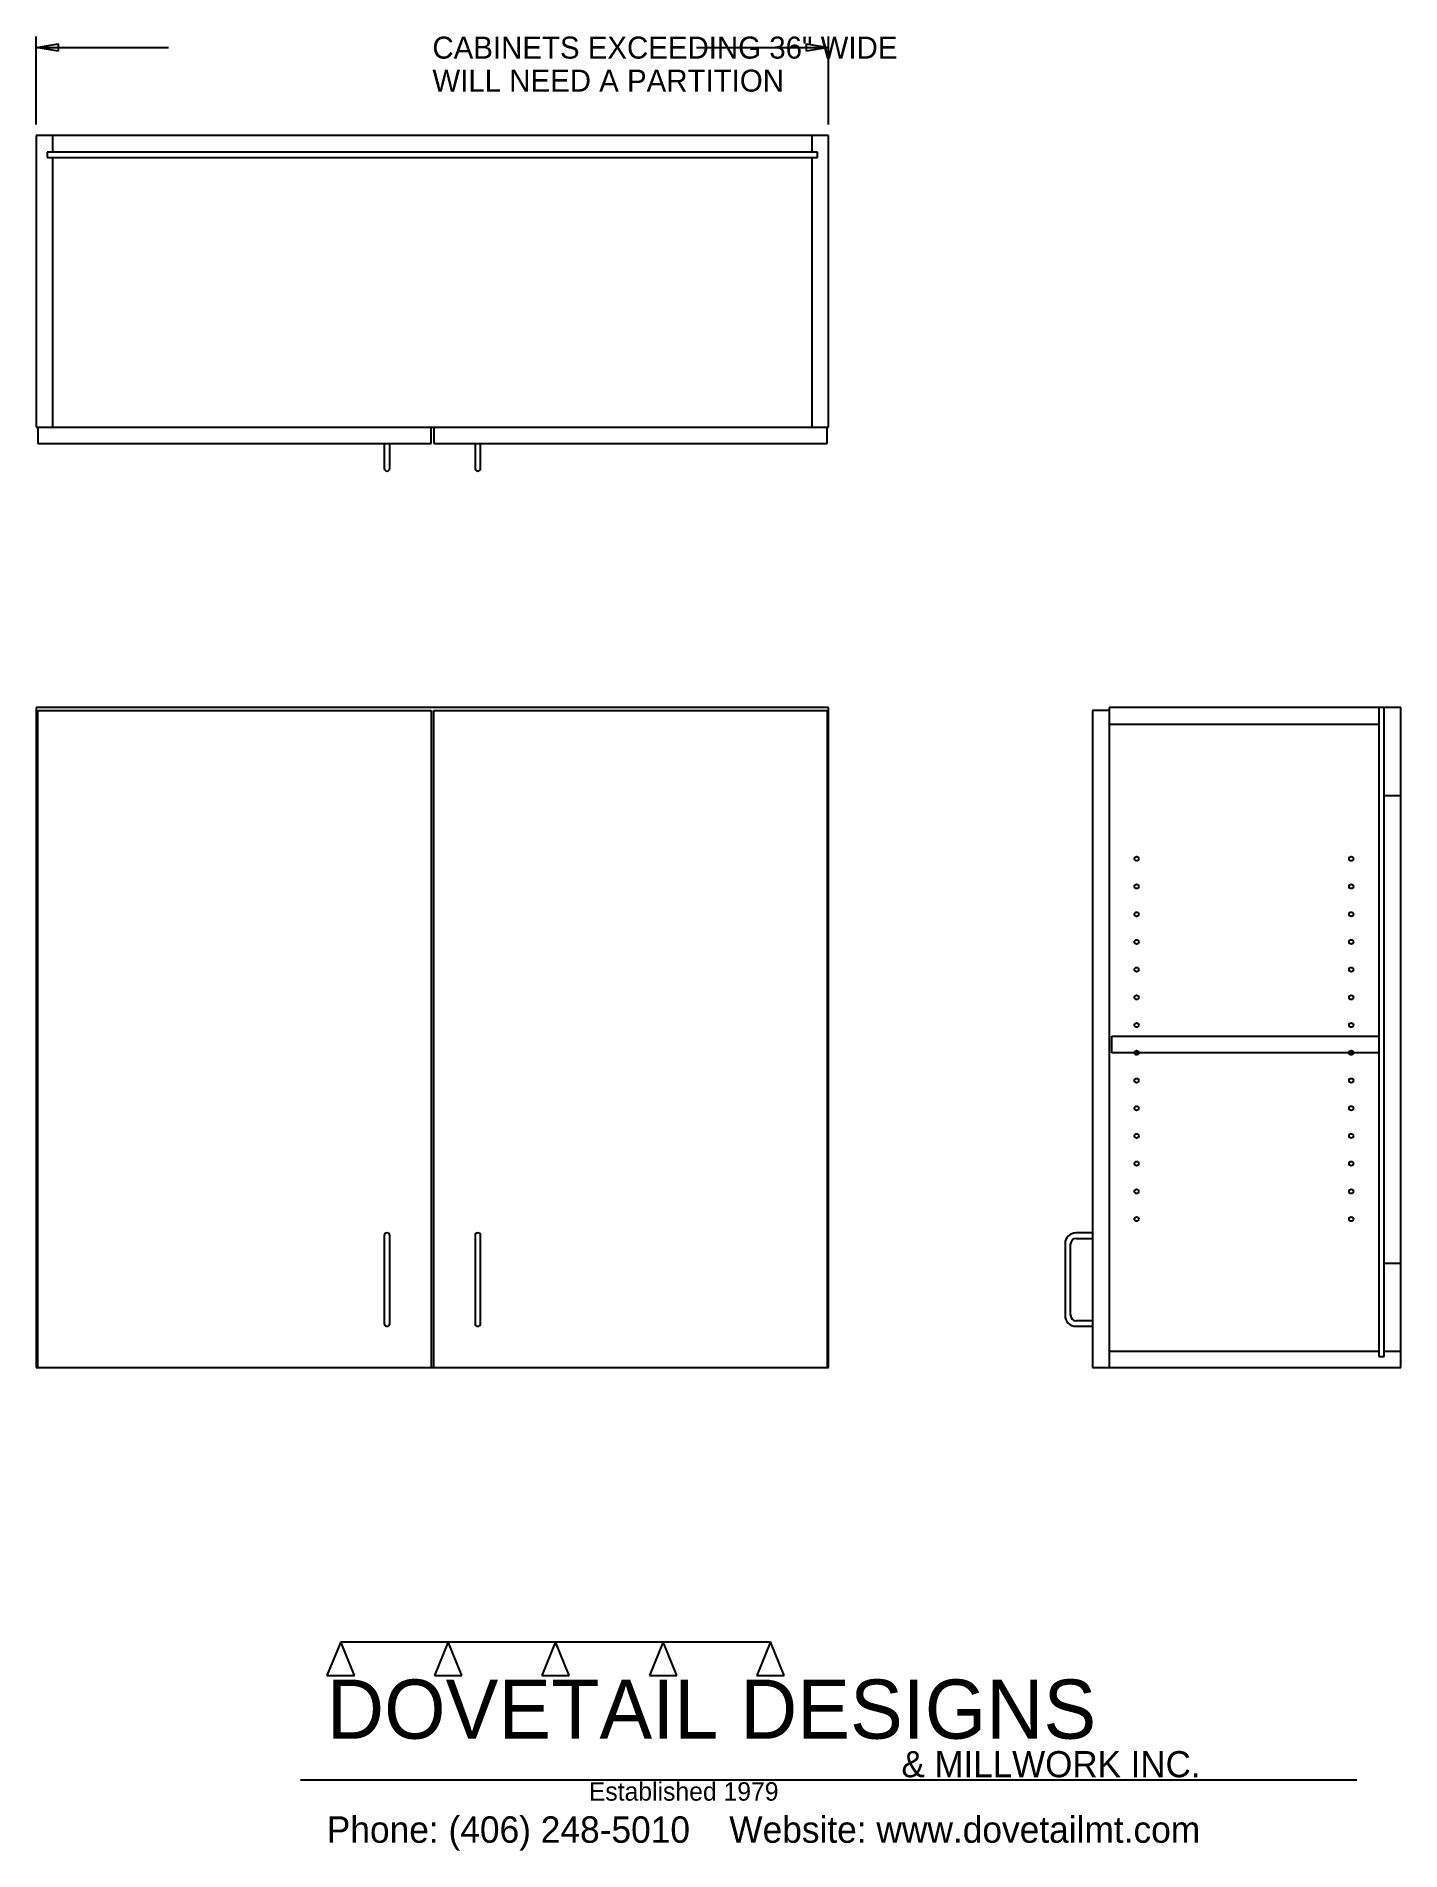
# Model space of a CAD drawing. Extents: x 0 to 62, y -22 to 60.5.
import ezdxf

# ---------------------------------------------------------------- set-up
doc = ezdxf.new("R2010")
doc.units = 0
doc.header["$MEASUREMENT"] = 0
for name, color, linetype in [('APS_GEOMETRY', 7, 'Continuous'), ('CONSTRUCTION', 7, 'Continuous'), ('DIMENSIONS', 7, 'Continuous'), ('TEXT', 7, 'Continuous')]:
    doc.layers.add(name, color=color, linetype=linetype)

msp = doc.modelspace()

# ---------------------------------------------------------------- linework, layer by layer
at = {"layer": 'APS_GEOMETRY'}
for p, q in [((36, 56), (0, 56)), ((0, 56), (0, 42.75)), ((0.75, 55.25), (0.75, 56)), ((35.25, 55.25), (35.25, 56)), ((36, 42.75), (36, 56)), ((35.5, 55.25), (0.5, 55.25)), ((0.5, 55.25), (0.5, 55)), ((0.5, 55), (35.5, 55)), ((0.75, 42.75), (0.75, 55)), ((35.25, 42.75), (35.25, 55)), ((35.5, 55), (35.5, 55.25)), ((0, 42.75), (36, 42.75)), ((0.0625, 42.75), (0.0625, 42)), ((17.9375, 42), (17.9375, 42.75)), ((18.0625, 42.75), (18.0625, 42)), ((35.9375, 42), (35.9375, 42.75)), ((0.0625, 42), (17.9375, 42)), ((15.8125, 42), (15.8125, 40.875)), ((16.0625, 40.875), (16.0625, 42)), ((18.0625, 42), (35.9375, 42)), ((19.9375, 42), (19.9375, 40.875)), ((20.1875, 40.875), (20.1875, 42)), ((36, 30), (0, 30)), ((0, 30), (0, 0)), ((0.0625, 0), (0.0625, 29.875)), ((0.0625, 29.875), (17.9375, 29.875)), ((17.9375, 29.875), (17.9375, 0)), ((18.0625, 0), (18.0625, 29.875)), ((18.0625, 29.875), (35.9375, 29.875)), ((35.9375, 29.875), (35.9375, 0)), ((36, 0), (36, 30)), ((48.75, 29.875), (48, 29.875)), ((48, 29.875), (48, 0)), ((62, 30), (48.75, 30)), ((48.75, 30), (48.75, 0)), ((61, 30), (61, 0.5)), ((61.25, 0.5), (61.25, 30)), ((62, 0), (62, 30)), ((48.75, 29.25), (61, 29.25)), ((61.25, 26), (62, 26)), ((48.875, 14.309055), (48.875, 15.059055)), ((48.875, 15.059055), (61, 15.059055)), ((61, 14.309055), (48.875, 14.309055)), ((15.8125, 6), (15.8125, 2)), ((16.0625, 2), (16.0625, 6)), ((19.9375, 6), (19.9375, 2)), ((20.1875, 2), (20.1875, 6)), ((48, 6.125), (47.25, 6.125)), ((47.25, 5.875), (48, 5.875)), ((46.75, 5.625), (46.75, 2.375)), ((47, 2.375), (47, 5.625)), ((61.25, 4.75), (62, 4.75)), ((48, 2.125), (47.25, 2.125)), ((47.25, 1.875), (48, 1.875)), ((0, 0), (36, 0)), ((48, 0), (62, 0)), ((48.75, 0.75), (61, 0.75)), ((61, 0.5), (61.25, 0.5)), ((61.25, 0.75), (62, 0.75))]:
    msp.add_line(p, q, dxfattribs=at)
for centre in [(50, 23.127953), (59.75, 23.127953), (50, 21.86811), (59.75, 21.86811), (50, 20.608268), (59.75, 20.608268), (50, 19.348425), (59.75, 19.348425), (50, 18.088583), (59.75, 18.088583), (50, 16.82874), (59.75, 16.82874), (50, 15.568898), (59.75, 15.568898), (50, 14.309055), (59.75, 14.309055), (50, 13.049213), (59.75, 13.049213), (50, 11.78937), (59.75, 11.78937), (50, 10.529528), (59.75, 10.529528), (50, 9.269685), (59.75, 9.269685), (50, 8.009843), (59.75, 8.009843), (50, 6.75), (59.75, 6.75)]:
    msp.add_circle(centre, 0.098425, dxfattribs=at)
for centre, radius, start, end in [((15.9375, 40.875), 0.125, 180, 0), ((20.0625, 40.875), 0.125, 180, 0), ((15.9375, 6), 0.125, 0, 180), ((20.0625, 6), 0.125, 0, 180), ((47.25, 5.625), 0.5, 90, 180), ((47.25, 5.625), 0.25, 90, 180), ((15.9375, 2), 0.125, 180, 0), ((20.0625, 2), 0.125, 180, 0), ((47.25, 2.375), 0.5, 180, 270), ((47.25, 2.375), 0.25, 180, 270)]:
    msp.add_arc(centre, radius, start, end, dxfattribs=at)
at = {"layer": 'CONSTRUCTION'}
for p, q in [((13.831379, -12.46178), (13.2078, -14.002913)), ((13.831379, -12.46178), (18.714561, -12.461764)), ((14.454958, -14.002913), (13.831379, -12.46178)), ((18.714561, -12.461764), (18.090982, -14.002897)), ((19.33814, -14.002897), (18.714561, -12.461764)), ((18.714561, -12.461764), (23.597731, -12.461764)), ((23.597731, -12.461764), (22.974152, -14.002897)), ((24.22131, -14.002897), (23.597731, -12.461764)), ((23.597731, -12.461764), (28.480901, -12.461764)), ((28.480901, -12.461764), (27.857322, -14.002897)), ((29.10448, -14.002897), (28.480901, -12.461764)), ((28.480901, -12.461764), (33.363373, -12.46178)), ((33.363373, -12.46178), (32.739794, -14.002913)), ((33.986952, -14.002913), (33.363373, -12.46178)), ((13.2078, -14.002913), (14.454958, -14.002913)), ((18.090982, -14.002897), (19.33814, -14.002897)), ((22.974152, -14.002897), (24.22131, -14.002897)), ((27.857322, -14.002897), (29.10448, -14.002897)), ((32.739794, -14.002913), (33.986952, -14.002913)), ((12, -18.74101), (60, -18.74101))]:
    msp.add_line(p, q, dxfattribs=at)
at = {"layer": 'DIMENSIONS'}
for p, q in [((0, 56.5), (0, 60.5)), ((36, 56.5), (36, 60.5)), ((0, 60), (1, 60.1667)), ((0, 60), (6, 60)), ((1, 59.8333), (0, 60)), ((1, 60.1667), (1, 59.8333)), ((30, 60), (36, 60)), ((35, 60.1667), (36, 60)), ((35, 59.8333), (35, 60.1667)), ((36, 60), (35, 59.8333))]:
    msp.add_line(p, q, dxfattribs=at)

# ---------------------------------------------------------------- texts
at = {"layer": 'TEXT'}
for s, height, p in [('CABINETS EXCEEDING 36" WIDE', 1, (18, 59.5)), ('WILL NEED A PARTITION', 1, (18, 58)), ('DOVETAIL DESIGNS', 2.688, (13.2078, -16.869403)), ('& MILLWORK INC.', 1.188, (39.312436, -18.62101)), ('Established 1979', 0.84, (25.109495, -19.685533)), ('Phone: (406) 248-5010    Website: www.dovetailmt.com', 1.2, (13.2, -21.6))]:
    msp.add_text(s, height=height, dxfattribs=at).set_placement(p)

doc.saveas('drawing.dxf')
